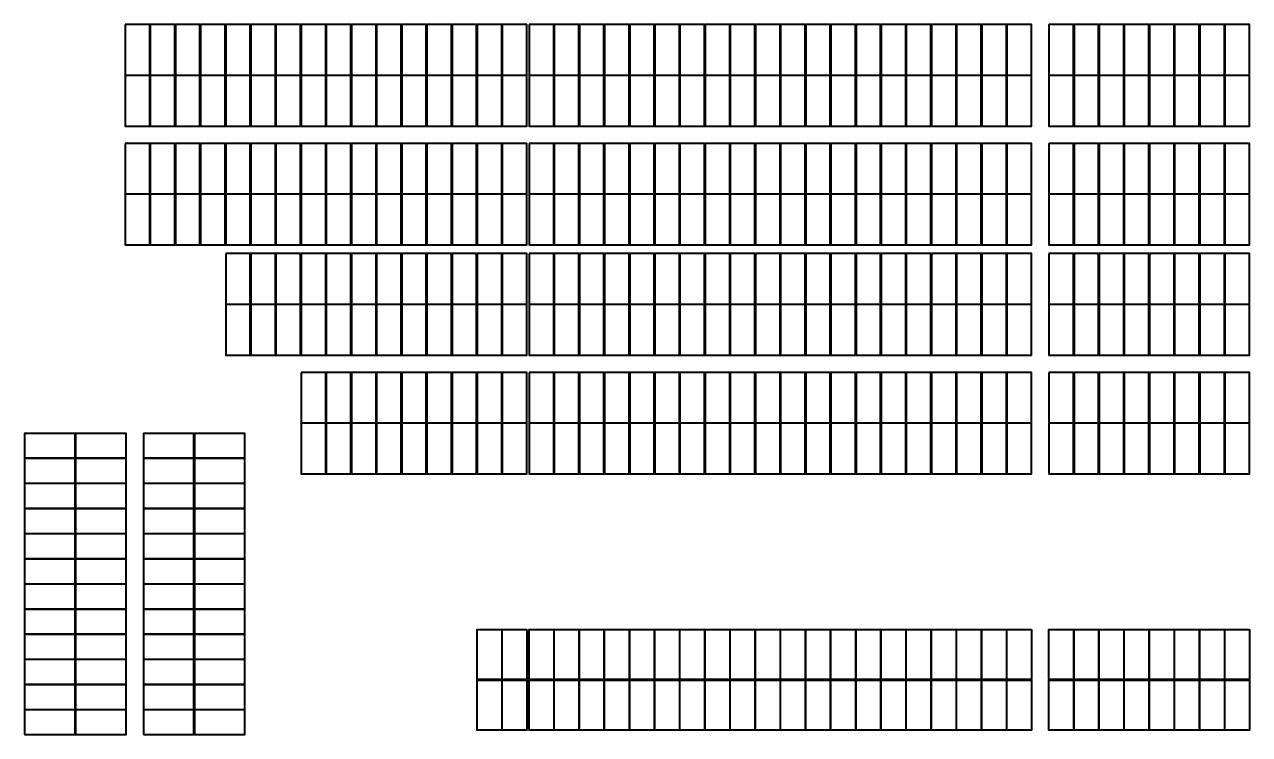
# Model space of a CAD drawing. Header units: millimetres. Extents: x 905 to 454098, y 508 to 244600.
# Drawn here: x 905 to 57362, y 189775 to 222506 of the extents above; entities that cross this region are included whole.
import ezdxf

# ---------------------------------------------------------------- set-up
doc = ezdxf.new("R2010")
doc.units = ezdxf.units.MM
doc.layers.add('SOL-PV MODULES', color=5, linetype='Continuous', lineweight=40)

msp = doc.modelspace()

# ---------------------------------------------------------------- linework, layer by layer
at = {"layer": 'SOL-PV MODULES'}
for points in [[(5541, 222506), (5541, 220177), (6675, 220177), (6675, 222506)], [(6700, 222506), (6700, 220177), (7834, 220177), (7834, 222506)], [(7859, 222506), (7859, 220177), (8993, 220177), (8993, 222506)], [(9018, 222506), (9018, 220177), (10152, 220177), (10152, 222506)], [(10177, 222506), (10177, 220177), (11311, 220177), (11311, 222506)], [(11336, 222506), (11336, 220177), (12470, 220177), (12470, 222506)], [(12495, 222506), (12495, 220177), (13629, 220177), (13629, 222506)], [(13654, 222506), (13654, 220177), (14788, 220177), (14788, 222506)], [(14813, 222506), (14813, 220177), (15947, 220177), (15947, 222506)], [(15972, 222506), (15972, 220177), (17106, 220177), (17106, 222506)], [(17131, 222506), (17131, 220177), (18265, 220177), (18265, 222506)], [(18290, 222506), (18290, 220177), (19424, 220177), (19424, 222506)], [(19449, 222506), (19449, 220177), (20583, 220177), (20583, 222506)], [(20608, 222506), (20608, 220177), (21742, 220177), (21742, 222506)], [(21767, 222506), (21767, 220177), (22901, 220177), (22901, 222506)], [(22926, 222506), (22926, 220177), (24060, 220177), (24060, 222506)], [(24160, 222506), (24160, 220177), (25294, 220177), (25294, 222506)], [(25319, 222506), (25319, 220177), (26453, 220177), (26453, 222506)], [(26478, 222506), (26478, 220177), (27612, 220177), (27612, 222506)], [(27637, 222506), (27637, 220177), (28771, 220177), (28771, 222506)], [(28796, 222506), (28796, 220177), (29930, 220177), (29930, 222506)], [(29955, 222506), (29955, 220177), (31089, 220177), (31089, 222506)], [(31114, 222506), (31114, 220177), (32248, 220177), (32248, 222506)], [(32273, 222506), (32273, 220177), (33407, 220177), (33407, 222506)], [(33432, 222506), (33432, 220177), (34566, 220177), (34566, 222506)], [(34591, 222506), (34591, 220177), (35725, 220177), (35725, 222506)], [(35750, 222506), (35750, 220177), (36884, 220177), (36884, 222506)], [(36909, 222506), (36909, 220177), (38043, 220177), (38043, 222506)], [(38068, 222506), (38068, 220177), (39202, 220177), (39202, 222506)], [(39227, 222506), (39227, 220177), (40361, 220177), (40361, 222506)], [(40386, 222506), (40386, 220177), (41520, 220177), (41520, 222506)], [(41545, 222506), (41545, 220177), (42679, 220177), (42679, 222506)], [(42704, 222506), (42704, 220177), (43838, 220177), (43838, 222506)], [(43863, 222506), (43863, 220177), (44997, 220177), (44997, 222506)], [(45022, 222506), (45022, 220177), (46156, 220177), (46156, 222506)], [(46181, 222506), (46181, 220177), (47315, 220177), (47315, 222506)], [(48115, 222506), (48115, 220177), (49249, 220177), (49249, 222506)], [(49274, 222506), (49274, 220177), (50408, 220177), (50408, 222506)], [(50433, 222506), (50433, 220177), (51567, 220177), (51567, 222506)], [(51592, 222506), (51592, 220177), (52726, 220177), (52726, 222506)], [(52751, 222506), (52751, 220177), (53885, 220177), (53885, 222506)], [(53910, 222506), (53910, 220177), (55044, 220177), (55044, 222506)], [(55069, 222506), (55069, 220177), (56203, 220177), (56203, 222506)], [(56228, 222506), (56228, 220177), (57362, 220177), (57362, 222506)], [(5541, 220157), (5541, 217827), (6675, 217827), (6675, 220157)], [(6700, 220157), (6700, 217827), (7834, 217827), (7834, 220157)], [(7859, 220157), (7859, 217827), (8993, 217827), (8993, 220157)], [(9018, 220157), (9018, 217827), (10152, 217827), (10152, 220157)], [(10177, 220157), (10177, 217827), (11311, 217827), (11311, 220157)], [(11336, 220157), (11336, 217827), (12470, 217827), (12470, 220157)], [(12495, 220157), (12495, 217827), (13629, 217827), (13629, 220157)], [(13654, 220157), (13654, 217827), (14788, 217827), (14788, 220157)], [(14813, 220157), (14813, 217827), (15947, 217827), (15947, 220157)], [(15972, 220157), (15972, 217827), (17106, 217827), (17106, 220157)], [(17131, 220157), (17131, 217827), (18265, 217827), (18265, 220157)], [(18290, 220157), (18290, 217827), (19424, 217827), (19424, 220157)], [(19449, 220157), (19449, 217827), (20583, 217827), (20583, 220157)], [(20608, 220157), (20608, 217827), (21742, 217827), (21742, 220157)], [(21767, 220157), (21767, 217827), (22901, 217827), (22901, 220157)], [(22926, 220157), (22926, 217827), (24060, 217827), (24060, 220157)], [(24160, 220157), (24160, 217827), (25294, 217827), (25294, 220157)], [(25319, 220157), (25319, 217827), (26453, 217827), (26453, 220157)], [(26478, 220157), (26478, 217827), (27612, 217827), (27612, 220157)], [(27637, 220157), (27637, 217827), (28771, 217827), (28771, 220157)], [(28796, 220157), (28796, 217827), (29930, 217827), (29930, 220157)], [(29955, 220157), (29955, 217827), (31089, 217827), (31089, 220157)], [(31114, 220157), (31114, 217827), (32248, 217827), (32248, 220157)], [(32273, 220157), (32273, 217827), (33407, 217827), (33407, 220157)], [(33432, 220157), (33432, 217827), (34566, 217827), (34566, 220157)], [(34591, 220157), (34591, 217827), (35725, 217827), (35725, 220157)], [(35750, 220157), (35750, 217827), (36884, 217827), (36884, 220157)], [(36909, 220157), (36909, 217827), (38043, 217827), (38043, 220157)], [(38068, 220157), (38068, 217827), (39202, 217827), (39202, 220157)], [(39227, 220157), (39227, 217827), (40361, 217827), (40361, 220157)], [(40386, 220157), (40386, 217827), (41520, 217827), (41520, 220157)], [(41545, 220157), (41545, 217827), (42679, 217827), (42679, 220157)], [(42704, 220157), (42704, 217827), (43838, 217827), (43838, 220157)], [(43863, 220157), (43863, 217827), (44997, 217827), (44997, 220157)], [(45022, 220157), (45022, 217827), (46156, 217827), (46156, 220157)], [(46181, 220157), (46181, 217827), (47315, 217827), (47315, 220157)], [(48115, 220157), (48115, 217827), (49249, 217827), (49249, 220157)], [(49274, 220157), (49274, 217827), (50408, 217827), (50408, 220157)], [(50433, 220157), (50433, 217827), (51567, 217827), (51567, 220157)], [(51592, 220157), (51592, 217827), (52726, 217827), (52726, 220157)], [(52751, 220157), (52751, 217827), (53885, 217827), (53885, 220157)], [(53910, 220157), (53910, 217827), (55044, 217827), (55044, 220157)], [(55069, 220157), (55069, 217827), (56203, 217827), (56203, 220157)], [(56228, 220157), (56228, 217827), (57362, 217827), (57362, 220157)], [(5541, 217028), (5541, 214698), (6675, 214698), (6675, 217028)], [(6700, 217028), (6700, 214698), (7834, 214698), (7834, 217028)], [(7859, 217028), (7859, 214698), (8993, 214698), (8993, 217028)], [(9018, 217028), (9018, 214698), (10152, 214698), (10152, 217028)], [(10177, 217028), (10177, 214698), (11311, 214698), (11311, 217028)], [(11336, 217028), (11336, 214698), (12470, 214698), (12470, 217028)], [(12495, 217028), (12495, 214698), (13629, 214698), (13629, 217028)], [(13654, 217028), (13654, 214698), (14788, 214698), (14788, 217028)], [(14813, 217028), (14813, 214698), (15947, 214698), (15947, 217028)], [(15972, 217028), (15972, 214698), (17106, 214698), (17106, 217028)], [(17131, 217028), (17131, 214698), (18265, 214698), (18265, 217028)], [(18290, 217028), (18290, 214698), (19424, 214698), (19424, 217028)], [(19449, 217028), (19449, 214698), (20583, 214698), (20583, 217028)], [(20608, 217028), (20608, 214698), (21742, 214698), (21742, 217028)], [(21767, 217028), (21767, 214698), (22901, 214698), (22901, 217028)], [(22926, 217028), (22926, 214698), (24060, 214698), (24060, 217028)], [(24160, 217028), (24160, 214698), (25294, 214698), (25294, 217028)], [(25319, 217028), (25319, 214698), (26453, 214698), (26453, 217028)], [(26478, 217028), (26478, 214698), (27612, 214698), (27612, 217028)], [(27637, 217028), (27637, 214698), (28771, 214698), (28771, 217028)], [(28796, 217028), (28796, 214698), (29930, 214698), (29930, 217028)], [(29955, 217028), (29955, 214698), (31089, 214698), (31089, 217028)], [(31114, 217028), (31114, 214698), (32248, 214698), (32248, 217028)], [(32273, 217028), (32273, 214698), (33407, 214698), (33407, 217028)], [(33432, 217028), (33432, 214698), (34566, 214698), (34566, 217028)], [(34591, 217028), (34591, 214698), (35725, 214698), (35725, 217028)], [(35750, 217028), (35750, 214698), (36884, 214698), (36884, 217028)], [(36909, 217028), (36909, 214698), (38043, 214698), (38043, 217028)], [(38068, 217028), (38068, 214698), (39202, 214698), (39202, 217028)], [(39227, 217028), (39227, 214698), (40361, 214698), (40361, 217028)], [(40386, 217028), (40386, 214698), (41520, 214698), (41520, 217028)], [(41545, 217028), (41545, 214698), (42679, 214698), (42679, 217028)], [(42704, 217028), (42704, 214698), (43838, 214698), (43838, 217028)], [(43863, 217028), (43863, 214698), (44997, 214698), (44997, 217028)], [(45022, 217028), (45022, 214698), (46156, 214698), (46156, 217028)], [(46181, 217028), (46181, 214698), (47315, 214698), (47315, 217028)], [(48115, 217028), (48115, 214698), (49249, 214698), (49249, 217028)], [(49274, 217028), (49274, 214698), (50408, 214698), (50408, 217028)], [(50433, 217028), (50433, 214698), (51567, 214698), (51567, 217028)], [(51592, 217028), (51592, 214698), (52726, 214698), (52726, 217028)], [(52751, 217028), (52751, 214698), (53885, 214698), (53885, 217028)], [(53910, 217028), (53910, 214698), (55044, 214698), (55044, 217028)], [(55069, 217028), (55069, 214698), (56203, 214698), (56203, 217028)], [(56228, 217028), (56228, 214698), (57362, 214698), (57362, 217028)], [(5541, 214678), (5541, 212348), (6675, 212348), (6675, 214678)], [(6700, 214678), (6700, 212348), (7834, 212348), (7834, 214678)], [(7859, 214678), (7859, 212348), (8993, 212348), (8993, 214678)], [(9018, 214678), (9018, 212348), (10152, 212348), (10152, 214678)], [(10177, 214678), (10177, 212348), (11311, 212348), (11311, 214678)], [(11336, 214678), (11336, 212348), (12470, 212348), (12470, 214678)], [(12495, 214678), (12495, 212348), (13629, 212348), (13629, 214678)], [(13654, 214678), (13654, 212348), (14788, 212348), (14788, 214678)], [(14813, 214678), (14813, 212348), (15947, 212348), (15947, 214678)], [(15972, 214678), (15972, 212348), (17106, 212348), (17106, 214678)], [(17131, 214678), (17131, 212348), (18265, 212348), (18265, 214678)], [(18290, 214678), (18290, 212348), (19424, 212348), (19424, 214678)], [(19449, 214678), (19449, 212348), (20583, 212348), (20583, 214678)], [(20608, 214678), (20608, 212348), (21742, 212348), (21742, 214678)], [(21767, 214678), (21767, 212348), (22901, 212348), (22901, 214678)], [(22926, 214678), (22926, 212348), (24060, 212348), (24060, 214678)], [(24160, 214678), (24160, 212348), (25294, 212348), (25294, 214678)], [(25319, 214678), (25319, 212348), (26453, 212348), (26453, 214678)], [(26478, 214678), (26478, 212348), (27612, 212348), (27612, 214678)], [(27637, 214678), (27637, 212348), (28771, 212348), (28771, 214678)], [(28796, 214678), (28796, 212348), (29930, 212348), (29930, 214678)], [(29955, 214678), (29955, 212348), (31089, 212348), (31089, 214678)], [(31114, 214678), (31114, 212348), (32248, 212348), (32248, 214678)], [(32273, 214678), (32273, 212348), (33407, 212348), (33407, 214678)], [(33432, 214678), (33432, 212348), (34566, 212348), (34566, 214678)], [(34591, 214678), (34591, 212348), (35725, 212348), (35725, 214678)], [(35750, 214678), (35750, 212348), (36884, 212348), (36884, 214678)], [(36909, 214678), (36909, 212348), (38043, 212348), (38043, 214678)], [(38068, 214678), (38068, 212348), (39202, 212348), (39202, 214678)], [(39227, 214678), (39227, 212348), (40361, 212348), (40361, 214678)], [(40386, 214678), (40386, 212348), (41520, 212348), (41520, 214678)], [(41545, 214678), (41545, 212348), (42679, 212348), (42679, 214678)], [(42704, 214678), (42704, 212348), (43838, 212348), (43838, 214678)], [(43863, 214678), (43863, 212348), (44997, 212348), (44997, 214678)], [(45022, 214678), (45022, 212348), (46156, 212348), (46156, 214678)], [(46181, 214678), (46181, 212348), (47315, 212348), (47315, 214678)], [(48115, 214678), (48115, 212348), (49249, 212348), (49249, 214678)], [(49274, 214678), (49274, 212348), (50408, 212348), (50408, 214678)], [(50433, 214678), (50433, 212348), (51567, 212348), (51567, 214678)], [(51592, 214678), (51592, 212348), (52726, 212348), (52726, 214678)], [(52751, 214678), (52751, 212348), (53885, 212348), (53885, 214678)], [(53910, 214678), (53910, 212348), (55044, 212348), (55044, 214678)], [(55069, 214678), (55069, 212348), (56203, 212348), (56203, 214678)], [(56228, 214678), (56228, 212348), (57362, 212348), (57362, 214678)], [(10177, 211949), (10177, 209619), (11311, 209619), (11311, 211949)], [(11336, 211949), (11336, 209619), (12470, 209619), (12470, 211949)], [(12495, 211949), (12495, 209619), (13629, 209619), (13629, 211949)], [(13654, 211949), (13654, 209619), (14788, 209619), (14788, 211949)], [(14813, 211949), (14813, 209619), (15947, 209619), (15947, 211949)], [(15972, 211949), (15972, 209619), (17106, 209619), (17106, 211949)], [(17131, 211949), (17131, 209619), (18265, 209619), (18265, 211949)], [(18290, 211949), (18290, 209619), (19424, 209619), (19424, 211949)], [(19449, 211949), (19449, 209619), (20583, 209619), (20583, 211949)], [(20608, 211949), (20608, 209619), (21742, 209619), (21742, 211949)], [(21767, 211949), (21767, 209619), (22901, 209619), (22901, 211949)], [(22926, 211949), (22926, 209619), (24060, 209619), (24060, 211949)], [(24160, 211949), (24160, 209619), (25294, 209619), (25294, 211949)], [(25319, 211949), (25319, 209619), (26453, 209619), (26453, 211949)], [(26478, 211949), (26478, 209619), (27612, 209619), (27612, 211949)], [(27637, 211949), (27637, 209619), (28771, 209619), (28771, 211949)], [(28796, 211949), (28796, 209619), (29930, 209619), (29930, 211949)], [(29955, 211949), (29955, 209619), (31089, 209619), (31089, 211949)], [(31114, 211949), (31114, 209619), (32248, 209619), (32248, 211949)], [(32273, 211949), (32273, 209619), (33407, 209619), (33407, 211949)], [(33432, 211949), (33432, 209619), (34566, 209619), (34566, 211949)], [(34591, 211949), (34591, 209619), (35725, 209619), (35725, 211949)], [(35750, 211949), (35750, 209619), (36884, 209619), (36884, 211949)], [(36909, 211949), (36909, 209619), (38043, 209619), (38043, 211949)], [(38068, 211949), (38068, 209619), (39202, 209619), (39202, 211949)], [(39227, 211949), (39227, 209619), (40361, 209619), (40361, 211949)], [(40386, 211949), (40386, 209619), (41520, 209619), (41520, 211949)], [(41545, 211949), (41545, 209619), (42679, 209619), (42679, 211949)], [(42704, 211949), (42704, 209619), (43838, 209619), (43838, 211949)], [(43863, 211949), (43863, 209619), (44997, 209619), (44997, 211949)], [(45022, 211949), (45022, 209619), (46156, 209619), (46156, 211949)], [(46181, 211949), (46181, 209619), (47315, 209619), (47315, 211949)], [(48115, 211949), (48115, 209619), (49249, 209619), (49249, 211949)], [(49274, 211949), (49274, 209619), (50408, 209619), (50408, 211949)], [(50433, 211949), (50433, 209619), (51567, 209619), (51567, 211949)], [(51592, 211949), (51592, 209619), (52726, 209619), (52726, 211949)], [(52751, 211949), (52751, 209619), (53885, 209619), (53885, 211949)], [(53910, 211949), (53910, 209619), (55044, 209619), (55044, 211949)], [(55069, 211949), (55069, 209619), (56203, 209619), (56203, 211949)], [(56228, 211949), (56228, 209619), (57362, 209619), (57362, 211949)], [(10177, 209599), (10177, 207269), (11311, 207269), (11311, 209599)], [(11336, 209599), (11336, 207269), (12470, 207269), (12470, 209599)], [(12495, 209599), (12495, 207269), (13629, 207269), (13629, 209599)], [(13654, 209599), (13654, 207269), (14788, 207269), (14788, 209599)], [(14813, 209599), (14813, 207269), (15947, 207269), (15947, 209599)], [(15972, 209599), (15972, 207269), (17106, 207269), (17106, 209599)], [(17131, 209599), (17131, 207269), (18265, 207269), (18265, 209599)], [(18290, 209599), (18290, 207269), (19424, 207269), (19424, 209599)], [(19449, 209599), (19449, 207269), (20583, 207269), (20583, 209599)], [(20608, 209599), (20608, 207269), (21742, 207269), (21742, 209599)], [(21767, 209599), (21767, 207269), (22901, 207269), (22901, 209599)], [(22926, 209599), (22926, 207269), (24060, 207269), (24060, 209599)], [(24160, 209599), (24160, 207269), (25294, 207269), (25294, 209599)], [(25319, 209599), (25319, 207269), (26453, 207269), (26453, 209599)], [(26478, 209599), (26478, 207269), (27612, 207269), (27612, 209599)], [(27637, 209599), (27637, 207269), (28771, 207269), (28771, 209599)], [(28796, 209599), (28796, 207269), (29930, 207269), (29930, 209599)], [(29955, 209599), (29955, 207269), (31089, 207269), (31089, 209599)], [(31114, 209599), (31114, 207269), (32248, 207269), (32248, 209599)], [(32273, 209599), (32273, 207269), (33407, 207269), (33407, 209599)], [(33432, 209599), (33432, 207269), (34566, 207269), (34566, 209599)], [(34591, 209599), (34591, 207269), (35725, 207269), (35725, 209599)], [(35750, 209599), (35750, 207269), (36884, 207269), (36884, 209599)], [(36909, 209599), (36909, 207269), (38043, 207269), (38043, 209599)], [(38068, 209599), (38068, 207269), (39202, 207269), (39202, 209599)], [(39227, 209599), (39227, 207269), (40361, 207269), (40361, 209599)], [(40386, 209599), (40386, 207269), (41520, 207269), (41520, 209599)], [(41545, 209599), (41545, 207269), (42679, 207269), (42679, 209599)], [(42704, 209599), (42704, 207269), (43838, 207269), (43838, 209599)], [(43863, 209599), (43863, 207269), (44997, 207269), (44997, 209599)], [(45022, 209599), (45022, 207269), (46156, 207269), (46156, 209599)], [(46181, 209599), (46181, 207269), (47315, 207269), (47315, 209599)], [(48115, 209599), (48115, 207269), (49249, 207269), (49249, 209599)], [(49274, 209599), (49274, 207269), (50408, 207269), (50408, 209599)], [(50433, 209599), (50433, 207269), (51567, 207269), (51567, 209599)], [(51592, 209599), (51592, 207269), (52726, 207269), (52726, 209599)], [(52751, 209599), (52751, 207269), (53885, 207269), (53885, 209599)], [(53910, 209599), (53910, 207269), (55044, 207269), (55044, 209599)], [(55069, 209599), (55069, 207269), (56203, 207269), (56203, 209599)], [(56228, 209599), (56228, 207269), (57362, 207269), (57362, 209599)], [(13654, 206470), (13654, 204141), (14788, 204141), (14788, 206470)], [(14813, 206470), (14813, 204141), (15947, 204141), (15947, 206470)], [(15972, 206470), (15972, 204141), (17106, 204141), (17106, 206470)], [(17131, 206470), (17131, 204141), (18265, 204141), (18265, 206470)], [(18290, 206470), (18290, 204141), (19424, 204141), (19424, 206470)], [(19449, 206470), (19449, 204141), (20583, 204141), (20583, 206470)], [(20608, 206470), (20608, 204141), (21742, 204141), (21742, 206470)], [(21767, 206470), (21767, 204141), (22901, 204141), (22901, 206470)], [(22926, 206470), (22926, 204141), (24060, 204141), (24060, 206470)], [(24160, 206470), (24160, 204141), (25294, 204141), (25294, 206470)], [(25319, 206470), (25319, 204141), (26453, 204141), (26453, 206470)], [(26478, 206470), (26478, 204141), (27612, 204141), (27612, 206470)], [(27637, 206470), (27637, 204141), (28771, 204141), (28771, 206470)], [(28796, 206470), (28796, 204141), (29930, 204141), (29930, 206470)], [(29955, 206470), (29955, 204141), (31089, 204141), (31089, 206470)], [(31114, 206470), (31114, 204141), (32248, 204141), (32248, 206470)], [(32273, 206470), (32273, 204141), (33407, 204141), (33407, 206470)], [(33432, 206470), (33432, 204141), (34566, 204141), (34566, 206470)], [(34591, 206470), (34591, 204141), (35725, 204141), (35725, 206470)], [(35750, 206470), (35750, 204141), (36884, 204141), (36884, 206470)], [(36909, 206470), (36909, 204141), (38043, 204141), (38043, 206470)], [(38068, 206470), (38068, 204141), (39202, 204141), (39202, 206470)], [(39227, 206470), (39227, 204141), (40361, 204141), (40361, 206470)], [(40386, 206470), (40386, 204141), (41520, 204141), (41520, 206470)], [(41545, 206470), (41545, 204141), (42679, 204141), (42679, 206470)], [(42704, 206470), (42704, 204141), (43838, 204141), (43838, 206470)], [(43863, 206470), (43863, 204141), (44997, 204141), (44997, 206470)], [(45022, 206470), (45022, 204141), (46156, 204141), (46156, 206470)], [(46181, 206470), (46181, 204141), (47315, 204141), (47315, 206470)], [(48115, 206470), (48115, 204141), (49249, 204141), (49249, 206470)], [(49274, 206470), (49274, 204141), (50408, 204141), (50408, 206470)], [(50433, 206470), (50433, 204141), (51567, 204141), (51567, 206470)], [(51592, 206470), (51592, 204141), (52726, 204141), (52726, 206470)], [(52751, 206470), (52751, 204141), (53885, 204141), (53885, 206470)], [(53910, 206470), (53910, 204141), (55044, 204141), (55044, 206470)], [(55069, 206470), (55069, 204141), (56203, 204141), (56203, 206470)], [(56228, 206470), (56228, 204141), (57362, 204141), (57362, 206470)], [(13654, 204121), (13654, 201791), (14788, 201791), (14788, 204121)], [(14813, 204121), (14813, 201791), (15947, 201791), (15947, 204121)], [(15972, 204121), (15972, 201791), (17106, 201791), (17106, 204121)], [(17131, 204121), (17131, 201791), (18265, 201791), (18265, 204121)], [(18290, 204121), (18290, 201791), (19424, 201791), (19424, 204121)], [(19449, 204121), (19449, 201791), (20583, 201791), (20583, 204121)], [(20608, 204121), (20608, 201791), (21742, 201791), (21742, 204121)], [(21767, 204121), (21767, 201791), (22901, 201791), (22901, 204121)], [(22926, 204121), (22926, 201791), (24060, 201791), (24060, 204121)], [(24160, 204121), (24160, 201791), (25294, 201791), (25294, 204121)], [(25319, 204121), (25319, 201791), (26453, 201791), (26453, 204121)], [(26478, 204121), (26478, 201791), (27612, 201791), (27612, 204121)], [(27637, 204121), (27637, 201791), (28771, 201791), (28771, 204121)], [(28796, 204121), (28796, 201791), (29930, 201791), (29930, 204121)], [(29955, 204121), (29955, 201791), (31089, 201791), (31089, 204121)], [(31114, 204121), (31114, 201791), (32248, 201791), (32248, 204121)], [(32273, 204121), (32273, 201791), (33407, 201791), (33407, 204121)], [(33432, 204121), (33432, 201791), (34566, 201791), (34566, 204121)], [(34591, 204121), (34591, 201791), (35725, 201791), (35725, 204121)], [(35750, 204121), (35750, 201791), (36884, 201791), (36884, 204121)], [(36909, 204121), (36909, 201791), (38043, 201791), (38043, 204121)], [(38068, 204121), (38068, 201791), (39202, 201791), (39202, 204121)], [(39227, 204121), (39227, 201791), (40361, 201791), (40361, 204121)], [(40386, 204121), (40386, 201791), (41520, 201791), (41520, 204121)], [(41545, 204121), (41545, 201791), (42679, 201791), (42679, 204121)], [(42704, 204121), (42704, 201791), (43838, 201791), (43838, 204121)], [(43863, 204121), (43863, 201791), (44997, 201791), (44997, 204121)], [(45022, 204121), (45022, 201791), (46156, 201791), (46156, 204121)], [(46181, 204121), (46181, 201791), (47315, 201791), (47315, 204121)], [(48115, 204121), (48115, 201791), (49249, 201791), (49249, 204121)], [(49274, 204121), (49274, 201791), (50408, 201791), (50408, 204121)], [(50433, 204121), (50433, 201791), (51567, 201791), (51567, 204121)], [(51592, 204121), (51592, 201791), (52726, 201791), (52726, 204121)], [(52751, 204121), (52751, 201791), (53885, 201791), (53885, 204121)], [(53910, 204121), (53910, 201791), (55044, 201791), (55044, 204121)], [(55069, 204121), (55069, 201791), (56203, 201791), (56203, 204121)], [(56228, 204121), (56228, 201791), (57362, 201791), (57362, 204121)], [(905, 202524), (3235, 202524), (3235, 203658), (905, 203658)], [(3255, 202524), (5585, 202524), (5585, 203658), (3255, 203658)], [(6384, 202524), (8713, 202524), (8713, 203658), (6384, 203658)], [(8733, 202524), (11063, 202524), (11063, 203658), (8733, 203658)], [(905, 201365), (3235, 201365), (3235, 202499), (905, 202499)], [(3255, 201365), (5585, 201365), (5585, 202499), (3255, 202499)], [(6384, 201365), (8713, 201365), (8713, 202499), (6384, 202499)], [(8733, 201365), (11063, 201365), (11063, 202499), (8733, 202499)], [(905, 200206), (3235, 200206), (3235, 201340), (905, 201340)], [(3255, 200206), (5585, 200206), (5585, 201340), (3255, 201340)], [(6384, 200206), (8713, 200206), (8713, 201340), (6384, 201340)], [(8733, 200206), (11063, 200206), (11063, 201340), (8733, 201340)], [(905, 199047), (3235, 199047), (3235, 200181), (905, 200181)], [(3255, 199047), (5585, 199047), (5585, 200181), (3255, 200181)], [(6384, 199047), (8713, 199047), (8713, 200181), (6384, 200181)], [(8733, 199047), (11063, 199047), (11063, 200181), (8733, 200181)], [(905, 197888), (3235, 197888), (3235, 199022), (905, 199022)], [(3255, 197888), (5585, 197888), (5585, 199022), (3255, 199022)], [(6384, 197888), (8713, 197888), (8713, 199022), (6384, 199022)], [(8733, 197888), (11063, 197888), (11063, 199022), (8733, 199022)], [(905, 196729), (3235, 196729), (3235, 197863), (905, 197863)], [(3255, 196729), (5585, 196729), (5585, 197863), (3255, 197863)], [(6384, 196729), (8713, 196729), (8713, 197863), (6384, 197863)], [(8733, 196729), (11063, 196729), (11063, 197863), (8733, 197863)], [(905, 195570), (3235, 195570), (3235, 196704), (905, 196704)], [(3255, 195570), (5585, 195570), (5585, 196704), (3255, 196704)], [(6384, 195570), (8713, 195570), (8713, 196704), (6384, 196704)], [(8733, 195570), (11063, 195570), (11063, 196704), (8733, 196704)], [(905, 194411), (3235, 194411), (3235, 195545), (905, 195545)], [(3255, 194411), (5585, 194411), (5585, 195545), (3255, 195545)], [(6384, 194411), (8713, 194411), (8713, 195545), (6384, 195545)], [(8733, 194411), (11063, 194411), (11063, 195545), (8733, 195545)], [(905, 193252), (3235, 193252), (3235, 194386), (905, 194386)], [(3255, 193252), (5585, 193252), (5585, 194386), (3255, 194386)], [(6384, 193252), (8713, 193252), (8713, 194386), (6384, 194386)], [(8733, 193252), (11063, 193252), (11063, 194386), (8733, 194386)], [(22901, 194622), (22901, 192307), (21767, 192307), (21767, 194622)], [(24060, 194622), (24060, 192307), (22926, 192307), (22926, 194622)], [(25294, 194622), (25294, 192307), (24160, 192307), (24160, 194622)], [(26453, 194622), (26453, 192307), (25319, 192307), (25319, 194622)], [(27612, 194622), (27612, 192307), (26478, 192307), (26478, 194622)], [(28771, 194622), (28771, 192307), (27637, 192307), (27637, 194622)], [(29930, 194622), (29930, 192307), (28796, 192307), (28796, 194622)], [(31089, 194622), (31089, 192307), (29955, 192307), (29955, 194622)], [(32248, 194622), (32248, 192307), (31114, 192307), (31114, 194622)], [(33407, 194622), (33407, 192307), (32273, 192307), (32273, 194622)], [(34566, 194622), (34566, 192307), (33432, 192307), (33432, 194622)], [(35725, 194622), (35725, 192307), (34591, 192307), (34591, 194622)], [(36884, 194622), (36884, 192307), (35750, 192307), (35750, 194622)], [(38043, 194622), (38043, 192307), (36909, 192307), (36909, 194622)], [(39202, 194622), (39202, 192307), (38068, 192307), (38068, 194622)], [(40361, 194622), (40361, 192307), (39227, 192307), (39227, 194622)], [(41520, 194622), (41520, 192307), (40386, 192307), (40386, 194622)], [(42679, 194622), (42679, 192307), (41545, 192307), (41545, 194622)], [(43838, 194622), (43838, 192307), (42704, 192307), (42704, 194622)], [(44997, 194622), (44997, 192307), (43863, 192307), (43863, 194622)], [(46156, 194622), (46156, 192307), (45022, 192307), (45022, 194622)], [(47315, 194622), (47315, 192307), (46181, 192307), (46181, 194622)], [(49249, 194622), (49249, 192307), (48115, 192307), (48115, 194622)], [(50408, 194622), (50408, 192307), (49274, 192307), (49274, 194622)], [(51567, 194622), (51567, 192307), (50433, 192307), (50433, 194622)], [(52726, 194622), (52726, 192307), (51592, 192307), (51592, 194622)], [(53885, 194622), (53885, 192307), (52751, 192307), (52751, 194622)], [(55044, 194622), (55044, 192307), (53910, 192307), (53910, 194622)], [(56203, 194622), (56203, 192307), (55069, 192307), (55069, 194622)], [(57362, 194622), (57362, 192307), (56228, 192307), (56228, 194622)], [(905, 192093), (3235, 192093), (3235, 193227), (905, 193227)], [(3255, 192093), (5585, 192093), (5585, 193227), (3255, 193227)], [(6384, 192093), (8713, 192093), (8713, 193227), (6384, 193227)], [(8733, 192093), (11063, 192093), (11063, 193227), (8733, 193227)], [(905, 190934), (3235, 190934), (3235, 192068), (905, 192068)], [(3255, 190934), (5585, 190934), (5585, 192068), (3255, 192068)], [(6384, 190934), (8713, 190934), (8713, 192068), (6384, 192068)], [(8733, 190934), (11063, 190934), (11063, 192068), (8733, 192068)], [(22901, 192287), (22901, 189969), (21767, 189969), (21767, 192287)], [(24060, 192287), (24060, 189969), (22926, 189969), (22926, 192287)], [(25294, 192287), (25294, 189969), (24160, 189969), (24160, 192287)], [(26453, 192287), (26453, 189969), (25319, 189969), (25319, 192287)], [(27612, 192287), (27612, 189969), (26478, 189969), (26478, 192287)], [(28771, 192287), (28771, 189969), (27637, 189969), (27637, 192287)], [(29930, 192287), (29930, 189969), (28796, 189969), (28796, 192287)], [(31089, 192287), (31089, 189969), (29955, 189969), (29955, 192287)], [(32248, 192287), (32248, 189969), (31114, 189969), (31114, 192287)], [(33407, 192287), (33407, 189969), (32273, 189969), (32273, 192287)], [(34566, 192287), (34566, 189969), (33432, 189969), (33432, 192287)], [(35725, 192287), (35725, 189969), (34591, 189969), (34591, 192287)], [(36884, 192287), (36884, 189969), (35750, 189969), (35750, 192287)], [(38043, 192287), (38043, 189969), (36909, 189969), (36909, 192287)], [(39202, 192287), (39202, 189969), (38068, 189969), (38068, 192287)], [(40361, 192287), (40361, 189969), (39227, 189969), (39227, 192287)], [(41520, 192287), (41520, 189969), (40386, 189969), (40386, 192287)], [(42679, 192287), (42679, 189969), (41545, 189969), (41545, 192287)], [(43838, 192287), (43838, 189969), (42704, 189969), (42704, 192287)], [(44997, 192287), (44997, 189969), (43863, 189969), (43863, 192287)], [(46156, 192287), (46156, 189969), (45022, 189969), (45022, 192287)], [(47315, 192287), (47315, 189969), (46181, 189969), (46181, 192287)], [(49249, 192287), (49249, 189969), (48115, 189969), (48115, 192287)], [(50408, 192287), (50408, 189969), (49274, 189969), (49274, 192287)], [(51567, 192287), (51567, 189969), (50433, 189969), (50433, 192287)], [(52726, 192287), (52726, 189969), (51592, 189969), (51592, 192287)], [(53885, 192287), (53885, 189969), (52751, 189969), (52751, 192287)], [(55044, 192287), (55044, 189969), (53910, 189969), (53910, 192287)], [(56203, 192287), (56203, 189969), (55069, 189969), (55069, 192287)], [(57362, 192287), (57362, 189969), (56228, 189969), (56228, 192287)], [(905, 189775), (3235, 189775), (3235, 190909), (905, 190909)], [(3255, 189775), (5585, 189775), (5585, 190909), (3255, 190909)], [(6384, 189775), (8713, 189775), (8713, 190909), (6384, 190909)], [(8733, 189775), (11063, 189775), (11063, 190909), (8733, 190909)]]:
    msp.add_lwpolyline(points, close=True, dxfattribs=at)

doc.saveas('drawing.dxf')
